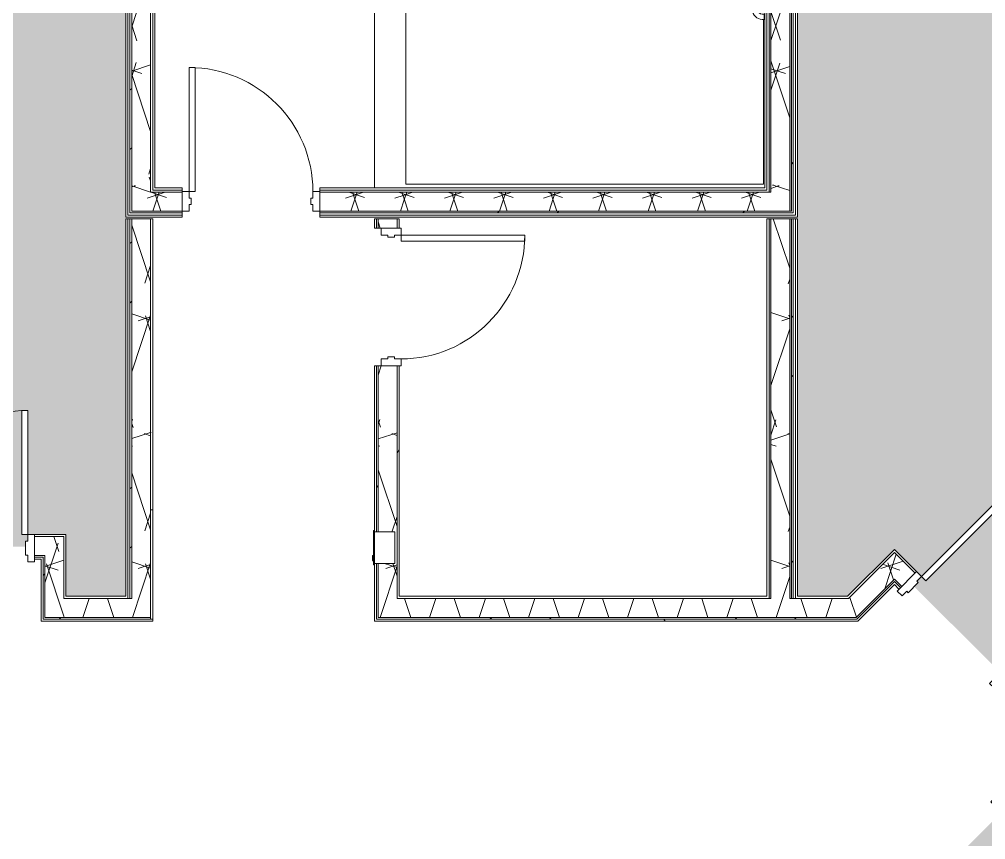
# Model space of a CAD drawing. Header units: inches. Extents: x -1551 to 2054, y 9767 to 12269.
# Drawn here: x 1220.1 to 1501.1, y 11654.6 to 11893.1 of the extents above; entities that cross this region are included whole.
import ezdxf

# ---------------------------------------------------------------- set-up
doc = ezdxf.new("R2010")
doc.units = ezdxf.units.IN
doc.header["$MEASUREMENT"] = 0
for name, color, linetype, lineweight in [('0-1', 7, 'Continuous', 5), ('0-2', 7, 'Continuous', 9), ('A-AREA-PATT-1', 9, 'Continuous', 9), ('A-AREA-PATT-2', 254, 'Continuous', 9), ('A-AREA-PATT-8', 253, 'Continuous', 9), ('A-DOOR', 31, 'Continuous', 9), ('A-DOOR-1', 7, 'Continuous', 9), ('A-DOOR-FRAM', 31, 'Continuous', 9), ('A-DOOR-FRAM-1', 7, 'Continuous', 9), ('A-FLOR-1', 7, 'Continuous', 9), ('A-FLOR-HRAL-1', 7, 'Continuous', 9), ('A-WALL', 113, 'Continuous', 9), ('A-WALL-1', 7, 'Continuous', 9), ('A-WALL-PATT-1', 8, 'Continuous', 9), ('A-WALL-PATT-2', 253, 'Continuous', 9), ('A-WALL-PATT-3', 7, 'Continuous', 9), ('A-WALL-PATT-5', 111, 'Continuous', 9), ('E-FIRE', 2, 'Continuous', 9), ('I-WALL', 2, 'Continuous', 9), ('I-WALL-1', 1, 'Continuous', 5), ('I-WALL-2', 7, 'Continuous', 9)]:
    doc.layers.add(name, color=color, linetype=linetype, lineweight=lineweight)
pattern_1 = [(0, (0, 0), (115.2, 28.8), [4.752, -81.648, 4.752, -81.648, -460.8]), (0, (0, 0), (115.2, 28.8), [-172.8, 4.752, -168.048, 4.752, -81.648, -201.6]), (0, (0, 0), (115.2, 28.8), [-432, 4.752, -52.848, 4.752, -139.248]), (120, (43.2, 14.4), (-82.54153, 85.366127), [4.752, -81.648, 4.752, -81.648, -460.8]), (120, (43.2, 14.4), (-82.54153, 85.366127), [-172.8, 4.752, -168.048, 4.752, -81.648, -201.6]), (120, (43.2, 14.4), (-82.54153, 85.366127), [-432, 4.752, -52.848, 4.752, -139.248]), (240, (57.6, 72), (-32.65847, -114.166127), [4.752, -81.648, 4.752, -81.648, -460.8]), (240, (57.6, 72), (-32.65847, -114.166127), [-172.8, 4.752, -168.048, 4.752, -81.648, -201.6]), (240, (57.6, 72), (-32.65847, -114.166127), [-432, 4.752, -52.848, 4.752, -139.248])]
pattern_2 = [(161.57, (1.8, 1.8), (-14.4010124, -0.0012439), [0, -102.456, 11.376, 0]), (18.43, (-1.8, 1.8), (-14.4010124, 0.0012439), [0, -102.456, 11.376, 0]), (108.43, (1.8, 1.8), (7.1973965, -36.003153), [34.146, -79.686]), (71.57, (-1.8, 1.8), (7.1973965, 36.003153), [34.146, -79.686])]
pattern_3 = [(45, (0, 0), (-35.63818, 35.63818), []), (45, (0, 54), (-35.63818, 35.63818), [])]
pattern_4 = [(0, (3964.78, 0), (115.2, 28.8), [4.752, -81.648, 4.752, -81.648, -460.8]), (0, (3964.78, 0), (115.2, 28.8), [-172.8, 4.752, -168.048, 4.752, -81.648, -201.6]), (0, (3964.78, 0), (115.2, 28.8), [-432, 4.752, -52.848, 4.752, -139.248]), (120, (4007.98, 14.4), (-82.54153, 85.366127), [4.752, -81.648, 4.752, -81.648, -460.8]), (120, (4007.98, 14.4), (-82.54153, 85.366127), [-172.8, 4.752, -168.048, 4.752, -81.648, -201.6]), (120, (4007.98, 14.4), (-82.54153, 85.366127), [-432, 4.752, -52.848, 4.752, -139.248]), (240, (4022.38, 72), (-32.65847, -114.166127), [4.752, -81.648, 4.752, -81.648, -460.8]), (240, (4022.38, 72), (-32.65847, -114.166127), [-172.8, 4.752, -168.048, 4.752, -81.648, -201.6]), (240, (4022.38, 72), (-32.65847, -114.166127), [-432, 4.752, -52.848, 4.752, -139.248])]
pattern_5 = [(161.57, (3966.5794, 1.8), (-14.4010124, -0.0012439), [0, -102.456, 11.376, 0]), (18.43, (3962.9794, 1.8), (-14.4010124, 0.0012439), [0, -102.456, 11.376, 0]), (108.43, (3966.5794, 1.8), (7.1973965, -36.003153), [34.146, -79.686]), (71.57, (3962.9794, 1.8), (7.1973965, 36.003153), [34.146, -79.686])]
pattern_6 = [(45, (3964.78, 0), (-35.63818, 35.63818), []), (45, (3964.78, 54), (-35.63818, 35.63818), [])]

# ---------------------------------------------------------------- blocks, each defined once
blk = doc.blocks.new('CTR - 1st Phase - Shell_rvt-1-KEY PLAN - 1ST FLOOR')
at = {"layer": 'A-FLOR-1'}
blk.add_line((-2641.44, 11844.06), (-2641.44, 11901.19), dxfattribs=at)
blk = doc.blocks.new('HOLLOW METAL - STAIR DOOR 3-0 x 7-0-2682974-KEY PLAN - 1ST FLOOR')
at = {"layer": 'A-DOOR-1'}
for p, q in [((16.25, -3.5), (18, -3.5)), ((16.25, -39.5), (16.25, -3.5)), ((18, -3.5), (18, -39.5)), ((18, -39.5), (16.25, -39.5))]:
    blk.add_line(p, q, dxfattribs=at)
blk.add_arc((18, -3.5), 36, 180, 270, dxfattribs=at)
at = {"layer": 'A-DOOR-FRAM-1'}
for p, q in [((-20, 2.25), (-18, 2.25)), ((-20, -3.5), (-20, 2.25)), ((-18, 2.25), (-18, 0.3125)), ((-18, 0.3125), (-17.375, 0.3125)), ((-17.375, 0.3125), (-17.375, -1.5625)), ((17.375, 0.3125), (18, 0.3125)), ((17.375, -1.5625), (17.375, 0.3125)), ((18, 2.25), (20, 2.25)), ((18, 0.3125), (18, 2.25)), ((20, 2.25), (20, -3.5)), ((-18, -1.5625), (-18, -3.5)), ((-17.375, -1.5625), (-18, -1.5625)), ((18, -1.5625), (17.375, -1.5625)), ((18, -3.5), (18, -1.5625)), ((-18, -3.5), (-20, -3.5)), ((20, -3.5), (18, -3.5))]:
    blk.add_line(p, q, dxfattribs=at)
blk = doc.blocks.new('Top Rail Type - Top Rail_Internal_-V26-KEY PLAN - 1ST FLOOR')
at = {"layer": 'A-FLOR-HRAL-1'}
for p, q in [((-2528.06, 12044.31), (-2528.69, 12044.31)), ((-2528.06, 12042.81), (-2528.69, 12042.81)), ((-2528.06, 12042.81), (-2528.06, 12044.31)), ((-2531.44, 12041.56), (-2531.44, 12029.77)), ((-2529.94, 12041.56), (-2529.94, 12029.77)), ((-2531.44, 12029.77), (-2531.44, 12028.7)), ((-2531.44, 12028.7), (-2531.44, 11908.68)), ((-2529.94, 12029.77), (-2529.94, 12028.7)), ((-2529.94, 12028.7), (-2529.94, 11908.68)), ((-2531.44, 11908.68), (-2531.44, 11907.61)), ((-2531.44, 11907.61), (-2531.44, 11895.81)), ((-2529.94, 11908.68), (-2529.94, 11907.61)), ((-2529.94, 11907.61), (-2529.94, 11895.81)), ((-2528.69, 11894.56), (-2528.06, 11894.56)), ((-2528.69, 11893.06), (-2528.06, 11893.06)), ((-2528.06, 11894.56), (-2528.06, 11893.06))]:
    blk.add_line(p, q, dxfattribs=at)
for centre, radius, start, end in [((-2528.69, 12041.56), 2.75, 90, 180), ((-2528.69, 12041.56), 1.25, 90, 180), ((-2528.69, 11895.81), 2.75, 180, 270), ((-2528.69, 11895.81), 1.25, 180, 270)]:
    blk.add_arc(centre, radius, start, end, dxfattribs=at)
blk = doc.blocks.new('CTR - 1st Phase -Stairs _ Elevators_rvt-1-KEY PLAN - 1ST FLOOR')
at = {"layer": 'A-WALL-PATT-1'}
h = blk.add_hatch(dxfattribs=at)
h.set_pattern_fill('FP_17', color=256, style=0, pattern_type=2)
h.set_pattern_definition(pattern_3)
h.paths.add_polyline_path([(-2712, 11837.31), (-2712, 12081.69), (-2712.5, 12081.69), (-2712.5, 11837.31)], flags=0)
h = blk.add_hatch(dxfattribs=at)
h.set_pattern_fill('FP_17', color=256, style=0, pattern_type=2)
h.set_pattern_definition(pattern_3)
h.paths.add_polyline_path([(-2520.12, 11837.31), (-2519.62, 11837.32), (-2519.62, 12081.69), (-2520.12, 12081.69), (-2520.12, 11837.32)], flags=0)
h = blk.add_hatch(dxfattribs=at)
h.set_pattern_fill('FP_17', color=256, style=0, pattern_type=2)
h.set_pattern_definition(pattern_3)
h.paths.add_polyline_path([(-2712, 11836.81), (-2697.32, 11836.81), (-2697.32, 11837.31), (-2712.5, 11837.31), (-2712.5, 11836.81)], flags=0)
h.paths.add_polyline_path([(-2647.22, 11836.81), (-2632.75, 11836.81), (-2632.75, 11837.31), (-2657.32, 11837.31), (-2657.32, 11836.81), (-2653.73, 11836.81)], flags=0)
h = blk.add_hatch(dxfattribs=at)
h.set_pattern_fill('FP_17', color=256, style=0, pattern_type=2)
h.set_pattern_definition(pattern_3)
h.paths.add_polyline_path([(-2632.75, 11836.81), (-2519.62, 11836.81), (-2519.62, 11837.31), (-2632.75, 11837.31)], flags=0)
at = {"layer": 'A-WALL-PATT-2'}
h = blk.add_hatch(dxfattribs=at)
h.set_pattern_fill('FP_4', color=256, style=0, pattern_type=2)
h.set_pattern_definition(pattern_2)
h.paths.add_polyline_path([(-2706.5, 11842.81), (-2706.5, 11842.81), (-2706.5, 12081.69), (-2712, 12081.69), (-2712, 11842.81)], flags=0)
h = blk.add_hatch(dxfattribs=at)
h.set_pattern_fill('FP_4', color=256, style=0, pattern_type=2)
h.set_pattern_definition(pattern_2)
h.paths.add_polyline_path([(-2520.62, 11842.81), (-2520.62, 12081.69), (-2526.12, 12081.69), (-2526.12, 11842.81)], flags=0)
h = blk.add_hatch(dxfattribs=at)
h.set_pattern_fill('FP_4', color=256, style=0, pattern_type=2)
h.set_pattern_definition(pattern_2)
h.paths.add_polyline_path([(-2705.25, 11837.31), (-2697.32, 11837.31), (-2697.32, 11842.81), (-2712, 11842.81), (-2712, 11837.31), (-2705.87, 11837.31)], flags=0)
h.paths.add_polyline_path([(-2653.73, 11837.31), (-2632.75, 11837.31), (-2632.75, 11842.81), (-2657.32, 11842.81), (-2657.32, 11837.31)], flags=0)
h = blk.add_hatch(dxfattribs=at)
h.set_pattern_fill('FP_4', color=256, style=0, pattern_type=2)
h.set_pattern_definition(pattern_2)
h.paths.add_polyline_path([(-2520.62, 11837.31), (-2520.62, 11842.81), (-2632.75, 11842.81), (-2632.75, 11837.31), (-2527.09, 11837.31)], flags=0)
at = {"layer": 'A-WALL-PATT-3'}
h = blk.add_hatch(dxfattribs=at)
h.set_pattern_fill('FP_3', color=256, style=0, pattern_type=2)
h.set_pattern_definition(pattern_1)
h.paths.add_polyline_path([(-2712.5, 11836.81), (-2712.5, 12081.69), (-2713.12, 12081.69), (-2713.12, 11836.81), (-2712.51, 11836.81)], flags=0)
h = blk.add_hatch(dxfattribs=at)
h.set_pattern_fill('FP_3', color=256, style=0, pattern_type=2)
h.set_pattern_definition(pattern_1)
h.paths.add_polyline_path([(-2705.87, 11843.44), (-2705.87, 12081.69), (-2706.5, 12081.69), (-2706.5, 11843.44)], flags=0)
h = blk.add_hatch(dxfattribs=at)
h.set_pattern_fill('FP_3', color=256, style=0, pattern_type=2)
h.set_pattern_definition(pattern_1)
h.paths.add_polyline_path([(-2705.25, 11844.06), (-2705.25, 12081.69), (-2705.87, 12081.69), (-2705.87, 11844.06)], flags=0)
h = blk.add_hatch(dxfattribs=at)
h.set_pattern_fill('FP_3', color=256, style=0, pattern_type=2)
h.set_pattern_definition(pattern_1)
h.paths.add_polyline_path([(-2528.31, 11843.44), (-2527.25, 11843.44), (-2527.25, 11844.06), (-2632.75, 11844.06), (-2632.75, 11843.44), (-2535.54, 11843.44)], flags=0)
h = blk.add_hatch(dxfattribs=at)
h.set_pattern_fill('FP_3', color=256, style=0, pattern_type=2)
h.set_pattern_definition(pattern_1)
h.paths.add_polyline_path([(-2526.62, 11842.81), (-2526.63, 11843.44), (-2632.75, 11843.44), (-2632.75, 11842.81), (-2526.63, 11842.81)], flags=0)
at = {"layer": 'I-WALL-1'}
for points in [[(-2526.62, 11842.81), (-2526.12, 11842.81), (-2526.12, 12081.69), (-2526.62, 12081.69), (-2526.62, 11843.31)], [(-2520.62, 11837.31), (-2520.12, 11837.32), (-2520.12, 12081.69), (-2520.62, 12081.69), (-2520.62, 11839.81)]]:
    blk.add_hatch(color=256, dxfattribs=at).paths.add_polyline_path(points, flags=0)
at = {"layer": 'A-FLOR-1'}
for p, q in [((-2632.31, 11907.81), (-2632.31, 11845.19)), ((-2528.31, 11845.19), (-2528.31, 11893.06)), ((-2632.31, 11845.19), (-2528.31, 11845.19))]:
    blk.add_line(p, q, dxfattribs=at)
at = {"layer": 'A-WALL-1'}
for p, q in [((-2713.12, 11844.06), (-2713.12, 12081.69)), ((-2712.5, 11844.06), (-2712.5, 12081.69)), ((-2712, 11844.06), (-2712, 12081.69)), ((-2706.5, 11844.06), (-2706.5, 12081.69)), ((-2705.87, 11844.06), (-2705.87, 12081.69)), ((-2527.25, 11844.06), (-2527.25, 12081.69)), ((-2526.62, 11844.06), (-2526.62, 12081.69)), ((-2526.12, 11844.06), (-2526.12, 12081.69)), ((-2520.62, 11844.06), (-2520.62, 12081.69)), ((-2520.12, 11844.06), (-2520.12, 12081.69)), ((-2519.62, 11844.06), (-2519.62, 12081.69)), ((-2519, 11844.06), (-2519, 12081.69)), ((-2713.12, 11836.81), (-2713.12, 11844.06)), ((-2712.5, 11837.31), (-2712.5, 11844.06)), ((-2712, 11842.81), (-2712, 11844.06)), ((-2712, 11837.31), (-2712, 11842.81)), ((-2706.5, 11843.44), (-2706.5, 11844.06)), ((-2706.5, 11842.81), (-2706.5, 11843.44)), ((-2706.5, 11842.81), (-2697.32, 11842.81)), ((-2705.87, 11843.44), (-2705.87, 11844.06)), ((-2705.87, 11843.44), (-2697.32, 11843.44)), ((-2657.32, 11843.44), (-2632.75, 11843.44)), ((-2657.32, 11842.81), (-2632.75, 11842.81)), ((-2632.75, 11843.44), (-2527.25, 11843.44)), ((-2632.75, 11842.81), (-2526.62, 11842.81)), ((-2527.25, 11844.06), (-2527.25, 11843.44)), ((-2526.62, 11844.06), (-2526.62, 11843.44)), ((-2526.62, 11843.44), (-2526.62, 11842.81)), ((-2526.12, 11842.81), (-2526.62, 11842.81)), ((-2526.12, 11842.81), (-2526.62, 11842.81)), ((-2526.12, 11844.06), (-2526.12, 11842.81)), ((-2520.62, 11844.06), (-2520.62, 11842.81)), ((-2520.62, 11842.81), (-2520.62, 11837.31)), ((-2520.12, 11844.06), (-2520.12, 11837.31)), ((-2519.62, 11844.06), (-2519.62, 11837.31)), ((-2519, 11844.06), (-2519, 11836.81)), ((-2713.12, 11836.19), (-2713.12, 11836.81)), ((-2712.5, 11836.81), (-2712.5, 11837.31)), ((-2712.5, 11836.81), (-2697.32, 11836.81)), ((-2712, 11837.31), (-2697.32, 11837.31)), ((-2657.32, 11837.31), (-2632.75, 11837.31)), ((-2657.32, 11836.81), (-2632.75, 11836.81)), ((-2632.75, 11837.31), (-2520.62, 11837.31)), ((-2632.75, 11836.81), (-2519.62, 11836.81)), ((-2520.12, 11837.31), (-2520.62, 11837.31)), ((-2520.12, 11837.31), (-2520.62, 11837.31)), ((-2519.62, 11837.31), (-2519.62, 11836.81)), ((-2519, 11836.81), (-2519, 11836.19)), ((-2713.12, 11836.19), (-2697.32, 11836.19)), ((-2657.32, 11836.19), (-2632.75, 11836.19)), ((-2632.75, 11836.19), (-2519, 11836.19))]:
    blk.add_line(p, q, dxfattribs=at)
at = {"layer": 'I-WALL-2'}
for p, q in [((-2713.75, 12081.69), (-2713.75, 11844.06)), ((-2705.25, 11844.06), (-2705.25, 12081.69)), ((-2527.87, 12081.69), (-2527.87, 11844.06)), ((-2518.37, 11844.06), (-2518.37, 12081.69)), ((-2713.75, 11844.06), (-2713.75, 11836.19)), ((-2697.32, 11844.06), (-2705.25, 11844.06)), ((-2697.32, 11843.06), (-2697.32, 11844.06)), ((-2632.75, 11844.06), (-2657.32, 11844.06)), ((-2657.32, 11844.06), (-2657.32, 11843.06)), ((-2527.87, 11844.06), (-2632.75, 11844.06)), ((-2518.37, 11836.19), (-2518.37, 11844.06)), ((-2697.32, 11835.56), (-2697.32, 11837.31)), ((-2657.32, 11837.31), (-2657.32, 11835.56)), ((-2713.75, 11836.19), (-2713.75, 11835.56)), ((-2713.75, 11835.56), (-2697.32, 11835.56)), ((-2657.32, 11835.56), (-2632.75, 11835.56)), ((-2632.75, 11835.56), (-2518.37, 11835.56)), ((-2518.37, 11835.56), (-2518.37, 11836.19))]:
    blk.add_line(p, q, dxfattribs=at)
at = {"layer": '0-2'}
blk.add_blockref('Top Rail Type - Top Rail_Internal_-V26-KEY PLAN - 1ST FLOOR', (0, 0), dxfattribs=at)
at = {"layer": '0-2', "rotation": 180}
blk.add_blockref('HOLLOW METAL - STAIR DOOR 3-0 x 7-0-2682974-KEY PLAN - 1ST FLOOR', (-2677.32, 11839.56), dxfattribs=at)
blk = doc.blocks.new('HOLLOW METAL - HM - WOOD LEAF - 20 MIN - 3-0 x 7-0-2191992-KEY PLAN - 1ST FLOOR')
at = {"layer": 'A-DOOR'}
for p, q in [((16.25, -4.375), (18, -4.375)), ((16.25, -40.375), (16.25, -4.375)), ((18, -4.375), (18, -40.375)), ((18, -40.375), (16.25, -40.375))]:
    blk.add_line(p, q, dxfattribs=at)
blk.add_arc((18, -4.375), 36, 180, 270, dxfattribs=at)
at = {"layer": 'A-DOOR-FRAM'}
for p, q in [((-20, 1.375), (-18, 1.375)), ((-20, -4.375), (-20, 1.375)), ((-18, 1.375), (-18, -0.5625)), ((18, 1.375), (20, 1.375)), ((18, -0.5625), (18, 1.375)), ((20, 1.375), (20, -4.375)), ((-18, -0.5625), (-17.375, -0.5625)), ((-18, -2.4375), (-18, -4.375)), ((-17.375, -2.4375), (-18, -2.4375)), ((-17.375, -0.5625), (-17.375, -2.4375)), ((17.375, -0.5625), (18, -0.5625)), ((17.375, -2.4375), (17.375, -0.5625)), ((18, -2.4375), (17.375, -2.4375)), ((18, -4.375), (18, -2.4375)), ((-18, -4.375), (-20, -4.375)), ((20, -4.375), (18, -4.375))]:
    blk.add_line(p, q, dxfattribs=at)
blk = doc.blocks.new('HOLLOW METAL - UNIT DOOR-2191978-KEY PLAN - 1ST FLOOR')
at = {"layer": 'A-DOOR'}
for p, q in [((18, 39.875), (16.25, 39.875)), ((16.25, 39.875), (16.25, 3.875)), ((18, 3.875), (18, 39.875)), ((16.25, 3.875), (18, 3.875))]:
    blk.add_line(p, q, dxfattribs=at)
blk.add_arc((18, 3.875), 36, 90, 180, dxfattribs=at)
at = {"layer": 'A-DOOR-FRAM'}
for p, q in [((-18, 3.875), (-20, 3.875)), ((-20, 3.875), (-20, -4.125)), ((-18, 1.9375), (-18, 3.875)), ((18, 3.875), (18, 1.9375)), ((20, 3.875), (18, 3.875)), ((20, -4.125), (20, 3.875)), ((-17.375, 1.9375), (-18, 1.9375)), ((-17.375, -2.1875), (-17.375, 1.9375)), ((18, 1.9375), (17.375, 1.9375)), ((17.375, 1.9375), (17.375, -2.1875)), ((-18, -4.125), (-18, -2.1875)), ((-18, -2.1875), (-17.375, -2.1875)), ((17.375, -2.1875), (18, -2.1875)), ((18, -2.1875), (18, -4.125)), ((-20, -4.125), (-18, -4.125)), ((18, -4.125), (20, -4.125))]:
    blk.add_line(p, q, dxfattribs=at)
blk = doc.blocks.new('104416 - Fire Extinguishers - Wall - Class A - Light - 2A-2205461-KEY PLAN - 1ST FLOOR')
at = {"layer": 'E-FIRE'}
for p, q in [((13.19, 3.88), (13.19, 3.62)), ((23.19, 3.88), (13.19, 3.88)), ((13.19, 3.88), (23.19, 3.88)), ((13.19, 3.88), (13.19, 3.62)), ((23.19, 3.62), (13.19, 3.62)), ((13.63, -2.37), (13.63, 3.62)), ((14.41, 3.88), (14.41, 4.13)), ((14.41, 3.88), (14.41, 4.13)), ((14.41, 3.88), (14.41, 4.13)), ((14.44, 4.13), (14.84, 4.13)), ((14.44, 3.88), (14.44, 4.13)), ((14.84, 4.13), (15.08, 4.13)), ((14.84, 4.13), (15.03, 4.13)), ((14.84, 3.88), (14.84, 4.13)), ((14.95, 3.88), (14.95, 4.13)), ((15.03, 4.13), (15.11, 4.13)), ((15.03, 3.88), (15.03, 4.13)), ((15.04, 3.88), (15.04, 4.13)), ((15.08, 3.88), (15.08, 4.13)), ((15.08, 3.88), (15.08, 4.13)), ((15.11, 3.88), (15.11, 4.13)), ((15.11, 3.88), (15.11, 4.13)), ((15.11, 4.13), (15.24, 4.13)), ((15.11, 3.88), (15.11, 4.13)), ((15.24, 4.13), (15.51, 4.13)), ((15.24, 3.88), (15.24, 4.13)), ((15.51, 4.13), (15.73, 4.13)), ((15.51, 3.88), (15.51, 4.13)), ((15.73, 4.13), (15.91, 4.13)), ((15.73, 4.13), (15.91, 4.13)), ((15.73, 4.13), (15.87, 4.13)), ((15.73, 3.88), (15.73, 4.13)), ((15.87, 4.13), (15.91, 4.13)), ((15.87, 3.88), (15.87, 4.13)), ((15.91, 3.88), (15.91, 4.13)), ((15.91, 3.88), (15.91, 4.13)), ((15.91, 3.88), (15.91, 4.13)), ((15.94, 3.88), (15.94, 4.13)), ((15.94, 3.88), (15.94, 4.13)), ((22.75, 3.62), (22.75, -2.37)), ((23.19, 3.62), (23.19, 3.88)), ((23.19, 3.62), (23.19, 3.88)), ((22.75, -2.37), (13.63, -2.37))]:
    blk.add_line(p, q, dxfattribs=at)
blk = doc.blocks.new('HOLLOW METAL - UNIT DOOR-2191977-KEY PLAN - 1ST FLOOR')
at = {"layer": 'A-DOOR'}
for p, q in [((16.25, -3.875), (18, -3.875)), ((16.25, -39.875), (16.25, -3.875)), ((18, -3.875), (18, -39.875)), ((18, -39.875), (16.25, -39.875))]:
    blk.add_line(p, q, dxfattribs=at)
blk.add_arc((18, -3.875), 36, 180, 270, dxfattribs=at)
at = {"layer": 'A-DOOR-FRAM'}
for p, q in [((-20, 4.125), (-18, 4.125)), ((-20, -3.875), (-20, 4.125)), ((-18, 4.125), (-18, 2.1875)), ((18, 4.125), (20, 4.125)), ((18, 2.1875), (18, 4.125)), ((20, 4.125), (20, -3.875)), ((-18, 2.1875), (-17.375, 2.1875)), ((-17.375, 2.1875), (-17.375, -1.9375)), ((17.375, 2.1875), (18, 2.1875)), ((17.375, -1.9375), (17.375, 2.1875)), ((-18, -1.9375), (-18, -3.875)), ((-17.375, -1.9375), (-18, -1.9375)), ((18, -1.9375), (17.375, -1.9375)), ((18, -3.875), (18, -1.9375)), ((-18, -3.875), (-20, -3.875)), ((20, -3.875), (18, -3.875))]:
    blk.add_line(p, q, dxfattribs=at)

msp = doc.modelspace()

# ---------------------------------------------------------------- hatches: boundary and pattern name
at = {"layer": 'A-AREA-PATT-1'}
h = msp.add_hatch(color=256, dxfattribs=at)
h.paths.add_polyline_path([(1482.45, 11731.14), (1507.91, 11756.59), (1509.15, 11755.36), (1483.69, 11729.9)], flags=0)
h.paths.add_polyline_path([(1526.16, 11687.43), (1859.33, 11687.43), (1859.33, 11823.05), (1838.52, 11823.05), (1838.52, 11850.93), (1859.33, 11850.93), (1859.33, 12081.06), (1652.81, 12081.19), (1652.68, 12081.06), (1652.06, 12081.19), (1652.06, 12083.88), (1616.06, 12083.88), (1616.06, 12081.06), (1615.43, 12081.19), (1615.31, 12081.06), (1446.41, 12081.06), (1446.41, 11725.36), (1461.02, 11725.44), (1474.59, 11739), (1482.45, 11731.14), (1481.08, 11729.77), (1481.52, 11729.33), (1480.33, 11728.13), (1504.99, 11703.65), (1506.1, 11704.75), (1506.54, 11704.31), (1507.91, 11705.68), (1525.9, 11687.69)], flags=0)
at = {"layer": 'A-AREA-PATT-2'}
h = msp.add_hatch(color=256, dxfattribs=at)
h.paths.add_polyline_path([(1482.82, 11634.5), (1484.06, 11635.74), (1509.51, 11610.28), (1508.23, 11609.09), (1484.23, 11633.09)], flags=0)
h.paths.add_polyline_path([(1648.74, 11282.1), (1652.06, 11282.1), (1652.06, 11284.91), (1652.68, 11284.91), (1652.81, 11284.91), (1859.33, 11284.91), (1859.33, 11515.05), (1838.52, 11515.05), (1838.52, 11542.93), (1859.33, 11542.93), (1859.33, 11678.55), (1526.87, 11678.55), (1508.27, 11659.96), (1506.9, 11661.33), (1506.46, 11660.88), (1505.27, 11662.08), (1480.7, 11637.51), (1481.89, 11636.31), (1481.45, 11635.87), (1482.82, 11634.5), (1474.95, 11626.63), (1460.97, 11640.61), (1456.09, 11640.61), (1456.09, 11284.91), (1615.31, 11284.91), (1615.43, 11284.91), (1616.06, 11284.91), (1616.06, 11282.1)], flags=0)
at = {"layer": 'A-AREA-PATT-8'}
h = msp.add_hatch(color=256, dxfattribs=at)
h.paths.add_polyline_path([(1222.54, 11743.36), (1220.79, 11743.36), (1220.79, 11779.36), (1222.54, 11779.36), (1222.54, 11747.32)], flags=0)
h.paths.add_polyline_path([(1056.67, 11725.36), (1160.88, 11725.36), (1160.88, 11743.36), (1186.54, 11743.36), (1186.54, 11741.43), (1187.17, 11741.43), (1187.17, 11739.74), (1221.92, 11739.74), (1221.92, 11741.43), (1222.54, 11741.43), (1222.54, 11743.36), (1233.67, 11743.36), (1233.67, 11725.36), (1251.03, 11725.36), (1251.03, 12081.06), (1243.53, 12081.06), (1243.52, 12060.25), (1215.66, 12060.25), (1215.66, 12081.06), (1134.41, 12081.19), (1134.28, 12081.06), (1133.66, 12081.19), (1133.66, 12083.88), (1097.66, 12083.88), (1097.66, 12081.06), (1097.03, 12081.19), (1096.91, 12081.06), (1033.69, 12081.06), (1033.69, 11725.36)], flags=0)
at = {"layer": 'A-WALL-PATT-1'}
h = msp.add_hatch(dxfattribs=at)
h.set_pattern_fill('FP_17', color=256, style=0, pattern_type=2)
h.set_pattern_definition(pattern_6)
h.paths.add_polyline_path([(1445.15, 11724.74), (1445.16, 11724.74), (1445.16, 11835.07), (1444.66, 11835.07), (1444.66, 11724.74)], flags=0)
at = {"layer": 'A-WALL-PATT-2'}
h = msp.add_hatch(dxfattribs=at)
h.set_pattern_fill('FP_4', color=256, style=0, pattern_type=2)
h.set_pattern_definition(pattern_5)
h.paths.add_polyline_path([(1444.16, 11724.74), (1444.16, 11835.07), (1438.66, 11835.07), (1438.66, 11724.74), (1444.15, 11724.74)], flags=0)
at = {"layer": 'A-WALL-PATT-5'}
h = msp.add_hatch(dxfattribs=at)
h.set_pattern_fill('FP_17', color=256, style=0, pattern_type=2)
h.set_pattern_definition(pattern_6)
h.paths.add_polyline_path([(1252.78, 11724.74), (1252.78, 11835.07), (1252.28, 11835.07), (1252.28, 11724.74)], flags=0)
h = msp.add_hatch(dxfattribs=at)
h.set_pattern_fill('FP_4', color=256, style=0, pattern_type=2)
h.set_pattern_definition(pattern_5)
h.paths.add_polyline_path([(1258.28, 11719.24), (1258.28, 11835.07), (1252.78, 11835.07), (1252.78, 11719.24)], flags=0)
h = msp.add_hatch(dxfattribs=at)
h.set_pattern_fill('FP_3', color=256, style=0, pattern_type=2)
h.set_pattern_definition(pattern_4)
h.paths.add_polyline_path([(1258.28, 11718.74), (1258.91, 11718.74), (1258.91, 11835.07), (1258.28, 11835.07), (1258.28, 11719.24)], flags=0)
h = msp.add_hatch(dxfattribs=at)
h.set_pattern_fill('FP_17', color=256, style=0, pattern_type=2)
h.set_pattern_definition(pattern_6)
h.paths.add_polyline_path([(1324.47, 11718.74), (1324.47, 11734.93), (1323.97, 11734.93), (1323.97, 11718.74)], flags=0)
h.paths.add_polyline_path([(1323.97, 11744.05), (1324.47, 11744.05), (1324.47, 11792.36), (1323.97, 11792.36), (1323.97, 11747.27)], flags=0)
h.paths.add_polyline_path([(1324.47, 11832.36), (1324.47, 11835.07), (1323.97, 11835.07), (1323.97, 11832.36)], flags=0)
h = msp.add_hatch(dxfattribs=at)
h.set_pattern_fill('FP_4', color=256, style=0, pattern_type=2)
h.set_pattern_definition(pattern_5)
h.paths.add_polyline_path([(1329.97, 11719.24), (1329.97, 11792.36), (1324.47, 11792.36), (1324.47, 11744.05), (1329.34, 11744.05), (1329.32, 11734.93), (1324.47, 11734.93), (1324.47, 11719.24), (1328.78, 11719.24)], flags=0)
h.paths.add_polyline_path([(1329.97, 11832.36), (1329.97, 11835.07), (1324.47, 11835.07), (1324.47, 11832.36), (1329.81, 11832.36)], flags=0)
h = msp.add_hatch(dxfattribs=at)
h.set_pattern_fill('FP_3', color=256, style=0, pattern_type=2)
h.set_pattern_definition(pattern_4)
h.paths.add_polyline_path([(1329.97, 11724.74), (1330.59, 11724.74), (1330.59, 11792.36), (1329.97, 11792.36), (1329.97, 11725.36)], flags=0)
h.paths.add_polyline_path([(1329.97, 11832.36), (1330.59, 11832.36), (1330.59, 11835.07), (1329.97, 11835.07)], flags=0)
h = msp.add_hatch(dxfattribs=at)
h.set_pattern_fill('FP_4', color=256, style=0, pattern_type=2)
h.set_pattern_definition(pattern_5)
h.paths.add_polyline_path([(1224.54, 11737.24), (1227.54, 11737.24), (1227.54, 11742.74), (1224.54, 11742.74), (1224.54, 11737.3)], flags=0)
h.paths.add_polyline_path([(1184.54, 11737.24), (1184.54, 11742.74), (1168.76, 11742.74), (1168.76, 11737.24), (1175.98, 11737.24)], flags=0)
h = msp.add_hatch(dxfattribs=at)
h.set_pattern_fill('FP_4', color=256, style=0, pattern_type=2)
h.set_pattern_definition(pattern_5)
h.paths.add_polyline_path([(1227.54, 11719.24), (1233.04, 11719.24), (1233.04, 11742.74), (1227.54, 11742.74), (1227.54, 11724.74)], flags=0)
h = msp.add_hatch(dxfattribs=at)
h.set_pattern_fill('FP_17', color=256, style=0, pattern_type=2)
h.set_pattern_definition(pattern_6)
h.paths.add_polyline_path([(1226.42, 11736.74), (1227.04, 11736.74), (1227.04, 11737.24), (1224.54, 11737.24), (1224.54, 11736.74)], flags=0)
h.paths.add_polyline_path([(1169.88, 11736.74), (1184.54, 11736.74), (1184.54, 11737.24), (1169.26, 11737.24), (1169.27, 11736.74)], flags=0)
h = msp.add_hatch(dxfattribs=at)
h.set_pattern_fill('FP_17', color=256, style=0, pattern_type=2)
h.set_pattern_definition(pattern_6)
h.paths.add_polyline_path([(1227.04, 11718.74), (1227.54, 11718.74), (1227.54, 11737.24), (1227.04, 11737.24), (1227.04, 11719.24)], flags=0)
h = msp.add_hatch(dxfattribs=at)
h.set_pattern_fill('FP_4', color=256, style=0, pattern_type=2)
h.set_pattern_definition(pattern_5)
h.paths.add_polyline_path([(1461.83, 11724.74), (1468.98, 11724.74), (1478.47, 11734.23), (1474.59, 11738.12), (1461.2, 11724.74)], flags=0)
h = msp.add_hatch(dxfattribs=at)
h.set_pattern_fill('FP_4', color=256, style=0, pattern_type=2)
h.set_pattern_definition(pattern_5)
h.paths.add_polyline_path([(1521.94, 11682.99), (1525.83, 11686.88), (1508.88, 11703.83), (1504.99, 11699.94), (1521.85, 11683.08)], flags=0)
h.paths.add_polyline_path([(1476.71, 11728.22), (1480.6, 11732.11), (1478.47, 11734.23), (1474.59, 11730.34), (1475.38, 11729.55)], flags=0)
h = msp.add_hatch(dxfattribs=at)
h.set_pattern_fill('FP_4', color=256, style=0, pattern_type=2)
h.set_pattern_definition(pattern_5)
h.paths.add_polyline_path([(1251.66, 11719.24), (1252.78, 11719.24), (1252.78, 11724.74), (1233.04, 11724.74), (1233.04, 11719.24), (1251.03, 11719.24)], flags=0)
h = msp.add_hatch(dxfattribs=at)
h.set_pattern_fill('FP_4', color=256, style=0, pattern_type=2)
h.set_pattern_definition(pattern_5)
h.paths.add_polyline_path([(1438.66, 11719.24), (1438.66, 11724.74), (1329.97, 11724.74), (1329.97, 11719.24), (1437.68, 11719.24)], flags=0)
h = msp.add_hatch(dxfattribs=at)
h.set_pattern_fill('FP_4', color=256, style=0, pattern_type=2)
h.set_pattern_definition(pattern_5)
h.paths.add_polyline_path([(1463.48, 11719.24), (1468.98, 11724.74), (1438.66, 11724.74), (1438.66, 11719.24), (1461.83, 11719.24)], flags=0)
h = msp.add_hatch(dxfattribs=at)
h.set_pattern_fill('FP_3', color=256, style=0, pattern_type=2)
h.set_pattern_definition(pattern_4)
h.paths.add_polyline_path([(1258.28, 11718.11), (1258.91, 11718.11), (1258.91, 11718.74), (1227.04, 11718.69), (1227.04, 11718.11), (1252.78, 11718.11)], flags=0)
h = msp.add_hatch(dxfattribs=at)
h.set_pattern_fill('FP_17', color=256, style=0, pattern_type=2)
h.set_pattern_definition(pattern_6)
h.paths.add_polyline_path([(1252.78, 11718.74), (1258.28, 11718.74), (1258.28, 11719.24), (1227.54, 11719.24), (1227.54, 11718.74), (1251.66, 11718.74)], flags=0)
h = msp.add_hatch(dxfattribs=at)
h.set_pattern_fill('FP_3', color=256, style=0, pattern_type=2)
h.set_pattern_definition(pattern_4)
h.paths.add_polyline_path([(1438.16, 11718.11), (1438.06, 11718.74), (1323.97, 11718.69), (1323.97, 11718.11), (1437.68, 11718.11)], flags=0)
h = msp.add_hatch(dxfattribs=at)
h.set_pattern_fill('FP_17', color=256, style=0, pattern_type=2)
h.set_pattern_definition(pattern_6)
h.paths.add_polyline_path([(1438.11, 11718.74), (1438.66, 11718.74), (1438.66, 11719.24), (1324.47, 11719.24), (1324.48, 11718.74), (1438.06, 11718.74)], flags=0)
h = msp.add_hatch(dxfattribs=at)
h.set_pattern_fill('FP_17', color=256, style=0, pattern_type=2)
h.set_pattern_definition(pattern_6)
h.paths.add_polyline_path([(1461.83, 11718.74), (1463.69, 11718.74), (1464.19, 11719.24), (1438.66, 11719.24), (1438.66, 11718.74), (1461.2, 11718.74)], flags=0)
at = {"layer": 'I-WALL-1'}
for points in [[(1438.16, 11724.74), (1438.66, 11724.74), (1438.66, 11835.07), (1438.16, 11835.07), (1438.16, 11725.36)], [(1444.65, 11724.74), (1444.66, 11724.74), (1444.66, 11835.07), (1444.16, 11835.07), (1444.16, 11724.74)]]:
    msp.add_hatch(color=256, dxfattribs=at).paths.add_polyline_path(points, flags=0)

# ---------------------------------------------------------------- linework, layer by layer
at = {"layer": 'A-WALL'}
for p, q in [((1251.66, 11724.74), (1251.66, 11835.07)), ((1252.28, 11724.74), (1252.28, 11835.07)), ((1252.78, 11724.74), (1252.78, 11835.07)), ((1258.28, 11835.07), (1258.28, 11718.74)), ((1323.97, 11832.36), (1323.97, 11835.07)), ((1324.47, 11832.36), (1324.47, 11835.07)), ((1329.97, 11832.36), (1329.97, 11835.07)), ((1438.16, 11724.74), (1438.16, 11835.07)), ((1438.66, 11724.74), (1438.66, 11835.07)), ((1444.16, 11724.74), (1444.16, 11835.07)), ((1444.66, 11724.74), (1444.66, 11835.07)), ((1445.16, 11724.74), (1445.16, 11835.07)), ((1445.78, 11724.74), (1445.78, 11835.07)), ((1323.97, 11744.05), (1323.97, 11792.36)), ((1324.47, 11744.05), (1324.47, 11792.36)), ((1329.97, 11724.74), (1329.97, 11792.36)), ((1224.54, 11742.74), (1233.04, 11742.74)), ((1233.04, 11742.74), (1233.04, 11724.74)), ((1227.54, 11737.24), (1224.54, 11737.24)), ((1227.04, 11736.74), (1224.54, 11736.74)), ((1227.04, 11736.74), (1227.04, 11718.74)), ((1227.54, 11737.24), (1227.54, 11719.24)), ((1461.2, 11724.74), (1474.59, 11738.12)), ((1474.59, 11738.12), (1480.6, 11732.11)), ((1323.97, 11718.74), (1323.97, 11734.93)), ((1324.47, 11719.24), (1324.47, 11734.93)), ((1463.48, 11719.24), (1474.59, 11730.34)), ((1474.59, 11730.34), (1476.71, 11728.22)), ((1474.59, 11729.64), (1463.69, 11718.74)), ((1474.59, 11729.64), (1476.35, 11727.87)), ((1233.04, 11724.74), (1252.78, 11724.74)), ((1329.97, 11724.74), (1438.66, 11724.74)), ((1444.16, 11724.74), (1461.2, 11724.74)), ((1227.04, 11718.74), (1258.91, 11718.74)), ((1227.54, 11719.24), (1258.28, 11719.24)), ((1323.97, 11718.74), (1463.69, 11718.74)), ((1324.47, 11719.24), (1463.48, 11719.24))]:
    msp.add_line(p, q, dxfattribs=at)
at = {"layer": 'I-WALL'}
for p, q in [((1251.03, 11835.07), (1251.03, 11725.36)), ((1258.91, 11835.07), (1251.03, 11835.07)), ((1258.91, 11718.11), (1258.91, 11835.07)), ((1323.34, 11835.07), (1323.34, 11832.36)), ((1330.59, 11835.07), (1323.34, 11835.07)), ((1330.59, 11832.36), (1330.59, 11835.07)), ((1437.53, 11835.07), (1437.53, 11725.36)), ((1446.41, 11835.07), (1437.53, 11835.07)), ((1446.41, 11725.36), (1446.41, 11835.07)), ((1323.34, 11832.36), (1325.34, 11832.36)), ((1323.34, 11792.36), (1323.34, 11744.49)), ((1325.34, 11792.36), (1323.34, 11792.36)), ((1330.59, 11725.36), (1330.59, 11792.36)), ((1233.67, 11743.36), (1224.54, 11743.36)), ((1233.67, 11725.36), (1233.67, 11743.36)), ((1474.59, 11739), (1460.95, 11725.36)), ((1481.04, 11732.55), (1474.59, 11739)), ((1224.54, 11736.11), (1226.42, 11736.11)), ((1226.42, 11736.11), (1226.42, 11718.11)), ((1323.34, 11734.49), (1323.34, 11718.11)), ((1463.95, 11718.11), (1474.59, 11728.75)), ((1474.59, 11728.75), (1475.91, 11727.43)), ((1251.03, 11725.36), (1233.67, 11725.36)), ((1437.53, 11725.36), (1330.59, 11725.36)), ((1460.95, 11725.36), (1446.41, 11725.36)), ((1226.42, 11718.11), (1258.91, 11718.11)), ((1323.34, 11718.11), (1463.95, 11718.11))]:
    msp.add_line(p, q, dxfattribs=at)

# ---------------------------------------------------------------- block references
at = {"layer": '0-1'}
for name in ['CTR - 1st Phase - Shell_rvt-1-KEY PLAN - 1ST FLOOR', 'CTR - 1st Phase -Stairs _ Elevators_rvt-1-KEY PLAN - 1ST FLOOR']:
    msp.add_blockref(name, (3964.78, 0), dxfattribs=at)
at = {"layer": 'A-DOOR'}
for name, p, rotation in [('HOLLOW METAL - HM - WOOD LEAF - 20 MIN - 3-0 x 7-0-2191992-KEY PLAN - 1ST FLOOR', (1326.72, 11812.36), 89.99999999999955), ('HOLLOW METAL - UNIT DOOR-2191977-KEY PLAN - 1ST FLOOR', (1492.44, 11715.67), 134.9999999999981), ('HOLLOW METAL - UNIT DOOR-2191978-KEY PLAN - 1ST FLOOR', (1492.81, 11649.97), 225.0000000000045)]:
    msp.add_blockref(name, p, dxfattribs=dict(at, rotation=rotation))
msp.add_blockref('HOLLOW METAL - UNIT DOOR-2191978-KEY PLAN - 1ST FLOOR', (1204.54, 11739.49), dxfattribs=at)
at = {"layer": 'E-FIRE', "rotation": 89.99999999999955}
msp.add_blockref('104416 - Fire Extinguishers - Wall - Class A - Light - 2A-2205461-KEY PLAN - 1ST FLOOR', (1326.97, 11721.3), dxfattribs=at)

doc.saveas('drawing.dxf')
